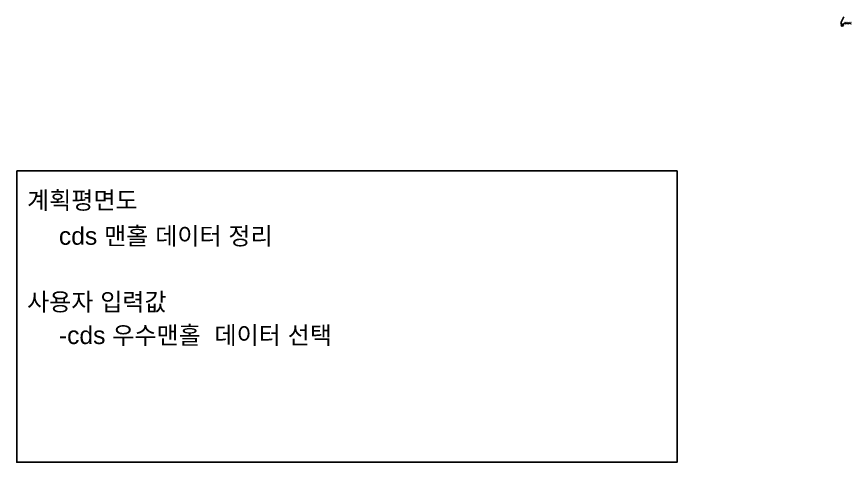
# Model space of a CAD drawing. Header units: millimetres. Extents: x -910 to 2851, y 385 to 4601.
# Drawn here: x -910 to 984, y 3391 to 4403 of the extents above; entities that cross this region are included whole.
import ezdxf

# ---------------------------------------------------------------- set-up
doc = ezdxf.new("R2010")
doc.units = ezdxf.units.MM
for name, color, linetype in [('도로흐름표시', 7, 'Continuous'), ('맨홀설명선', 7, 'Continuous'), ('우수맨홀', 193, 'Continuous')]:
    doc.layers.add(name, color=color, linetype=linetype)
doc.styles.get("Standard").update_dxf_attribs({"font": 'arial.ttf'})

msp = doc.modelspace()

# ---------------------------------------------------------------- linework, layer by layer
at = {"layer": '도로흐름표시'}
msp.add_lwpolyline([(-909.8, 4052.8), (588.6, 4052.8), (588.6, 3391.4), (-909.8, 3391.4)], close=True, dxfattribs=at)
at = {"layer": '맨홀설명선', "color": 4}
msp.add_lwpolyline([(963.2, 4383.4), (967.5, 4387.6), (983.8, 4387.6)], dxfattribs=at)
at = {"layer": '우수맨홀'}
for p, q in [((959.9, 4388.4), (967.1, 4402.7)), ((963.2, 4383.4), (959.9, 4388.4))]:
    msp.add_line(p, q, dxfattribs=at)
msp.add_circle((963.2, 4383.4), 2.5, dxfattribs=at)

# ---------------------------------------------------------------- texts
for s, p in [('계획평면도 ', (-886.3, 3966.1)), ('cds 맨홀 데이터 정리', (-814, 3885.1)), ('사용자 입력값', (-886.3, 3735.4)), ('-cds 우수맨홀  데이터 선택', (-814, 3659.8))]:
    msp.add_text(s, height=40).set_placement(p)
at = {"layer": '맨홀설명선', "color": 4, "width": 0.8}
for s, p in [('M2-A003', (967.5, 4388.1)), ('H=3.60m', (967.5, 4384.1))]:
    msp.add_text(s, height=3, dxfattribs=at).set_placement(p)
at = {"layer": '우수맨홀'}
msp.add_text('M2-A003(H=3.60m)', height=1, rotation=63.3182, dxfattribs=at).set_placement((960.4, 4389.3))

doc.saveas('drawing.dxf')
